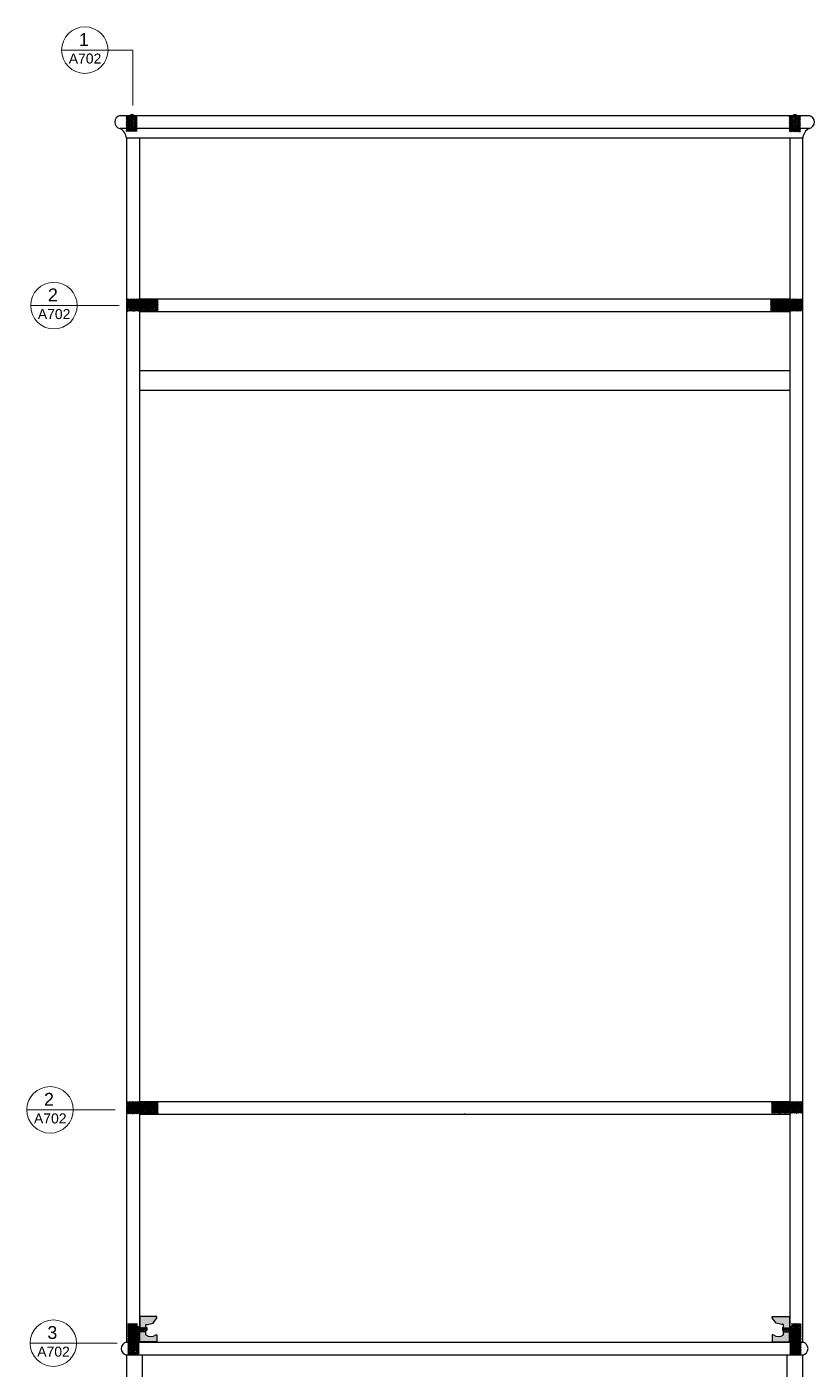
# Model space of a CAD drawing. Header units: centimetres. Extents: x 238 to 3379, y 203 to 1268.
# Drawn here: x 3133.5 to 3255.4, y 388.1 to 597.2 of the extents above; entities that cross this region are included whole.
import ezdxf
from ezdxf.enums import TextEntityAlignment as Align

# ---------------------------------------------------------------- set-up
doc = ezdxf.new("R2010")
doc.units = ezdxf.units.CM
doc.header["$MEASUREMENT"] = 0
doc.linetypes.add('HIDDEN2', pattern=[0.1875, 0.125, -0.0625])
doc.layers.add('A-ANNO-SYMB', color=2, linetype='Continuous', lineweight=18)
for name, color, linetype in [('A-FURN', 7, 'Continuous'), ('linee in prospettp', 252, 'Continuous'), ('retini', 253, 'Continuous'), ('viti e cerniere', 3, 'Continuous')]:
    doc.layers.add(name, color=color, linetype=linetype)
doc.styles.get("Standard").update_dxf_attribs({"font": 'Arial.ttf'})
pattern_1 = [(45, (2622.76479, 340.87193), (-0.088388348, 0.088388348), [])]

msp = doc.modelspace()

# ---------------------------------------------------------------- hatches: boundary and pattern name
at = {"layer": 'linee in prospettp'}
h = msp.add_hatch(color=256, dxfattribs=at)
h.dxf.hatch_style = 1
h.paths.add_polyline_path([(3153.81, 396.11), (3153.81, 396.33), (3151.11, 396.33), (3151.11, 393.97), (3152.06, 393.97), (3152.06, 395.08), (3152.32, 395.08), (3153.21, 395.3)])
h.paths.add_polyline_path([(3152.06, 393.47), (3152.06, 393.97), (3151.11, 393.97), (3151.11, 392.39), (3153.74, 392.39), (3153.81, 392.39), (3153.81, 393.47), (3153.64, 393.47, -0.315348)])
h = msp.add_hatch(color=256, dxfattribs=at)
h.dxf.hatch_style = 1
h.paths.add_polyline_path([(3251.16, 395.09), (3251.42, 395.09), (3251.42, 393.97), (3252.38, 393.97), (3252.38, 396.33), (3249.67, 396.33), (3249.67, 396.11), (3250.27, 395.31)])
h.paths.add_polyline_path([(3251.42, 393.48, -0.315348), (3249.84, 393.48), (3249.67, 393.48), (3249.67, 392.39), (3249.74, 392.39), (3252.38, 392.39), (3252.38, 393.97), (3251.42, 393.97)])
at = {"layer": 'retini'}
h = msp.add_hatch(dxfattribs=at)
h.set_pattern_fill('ANSI31', color=256)
h.set_pattern_definition([(45, (2519.4435, 340.91082), (-0.088388348, 0.088388348), [])])
h.paths.add_polyline_path([(3149.62, 583.33), (3149.01, 583.33), (3149.01, 581.38), (3150.73, 581.38), (3150.73, 583.33), (3150.2, 583.33), (3150.2, 581.5), (3149.62, 581.5)])
h.paths.add_polyline_path([(3150.73, 581.38), (3149.01, 581.38), (3149.01, 580.87), (3150.73, 580.87)])
h = msp.add_hatch(dxfattribs=at)
h.set_pattern_fill('ANSI31', color=256)
h.set_pattern_definition(pattern_1)
h.paths.add_polyline_path([(3252.95, 583.3), (3252.33, 583.3), (3252.33, 581.34), (3254.05, 581.34), (3254.05, 583.3), (3253.52, 583.3), (3253.52, 581.46), (3252.95, 581.46)])
h.paths.add_polyline_path([(3254.05, 581.34), (3252.33, 581.34), (3252.33, 580.83), (3254.05, 580.83)])
h = msp.add_hatch(dxfattribs=at)
h.set_pattern_fill('ANSI31', color=256)
h.set_pattern_definition([(45, (2622.74516, 465.86435), (-0.088388348, 0.088388348), [])])
h.paths.add_polyline_path([(3153.99, 554.79), (3151.04, 554.79), (3151.04, 554.36), (3153.48, 554.36), (3153.48, 553.21), (3151.04, 553.21), (3151.04, 552.89), (3153.99, 552.89)])
h.paths.add_polyline_path([(3151.04, 554.79), (3149.14, 554.79), (3149.14, 552.89), (3151.04, 552.89), (3151.04, 553.21), (3149.24, 553.21), (3149.24, 554.36), (3151.04, 554.36)])
h = msp.add_hatch(dxfattribs=at)
h.set_pattern_fill('ANSI31', color=256)
h.set_pattern_definition(pattern_1)
h.paths.add_polyline_path([(3252.42, 554.79), (3249.41, 554.79), (3249.41, 552.88), (3252.42, 552.88), (3252.42, 553.39), (3250.03, 553.39), (3250.03, 554.38), (3252.42, 554.38)])
h.paths.add_polyline_path([(3254.35, 554.79), (3252.42, 554.79), (3252.42, 554.38), (3254.22, 554.38), (3254.22, 553.39), (3252.42, 553.39), (3252.42, 552.88), (3254.35, 552.88)])
h = msp.add_hatch(dxfattribs=at)
h.set_pattern_fill('ANSI31', color=256)
h.set_pattern_definition(pattern_1)
h.paths.add_polyline_path([(3154.01, 429.8), (3151.06, 429.8), (3151.06, 429.37), (3153.5, 429.37), (3153.5, 428.22), (3151.06, 428.22), (3151.06, 427.9), (3154.01, 427.9)])
h.paths.add_polyline_path([(3151.06, 429.8), (3149.16, 429.8), (3149.16, 427.9), (3151.06, 427.9), (3151.06, 428.22), (3149.26, 428.22), (3149.26, 429.37), (3151.06, 429.37)])
h = msp.add_hatch(dxfattribs=at)
h.set_pattern_fill('ANSI31', color=256)
h.set_pattern_definition([(45, (2719.50616, 340.98641), (-0.088388348, 0.088388348), [])])
h.paths.add_polyline_path([(3249.54, 429.81), (3252.48, 429.81), (3252.49, 429.48), (3250.05, 429.48), (3250.05, 428.33), (3252.49, 428.33), (3252.49, 428.01), (3249.54, 428.01)])
h.paths.add_polyline_path([(3252.48, 429.81), (3254.39, 429.83), (3254.39, 428.01), (3252.49, 428.01), (3252.49, 428.33), (3254.29, 428.33), (3254.29, 429.48), (3252.49, 429.48)])
h = msp.add_hatch(dxfattribs=at)
h.set_pattern_fill('ANSI31', color=256)
h.set_pattern_definition(pattern_1)
h.paths.add_polyline_path([(3149.49, 392.34), (3149.29, 392.34), (3149.29, 390.36), (3151.05, 390.36), (3151.05, 392.34), (3150.56, 392.34), (3150.56, 390.66), (3149.47, 390.66)])
h.paths.add_polyline_path([(3149.51, 394.84), (3150.55, 394.84), (3150.55, 394.57), (3151.06, 394.57), (3151.06, 394.84), (3150.78, 394.84), (3150.78, 395.26), (3149.29, 395.26), (3149.29, 392.34), (3149.49, 392.34)])
h.paths.add_polyline_path([(3151.05, 394.17), (3150.56, 394.17), (3150.56, 392.34), (3151.05, 392.34)], flags=17)
h = msp.add_hatch(dxfattribs=at)
h.set_pattern_fill('ANSI31', color=256)
h.set_pattern_definition([(45, (2727.30604, 340.8798), (-0.088388348, 0.088388348), [])])
h.paths.add_polyline_path([(3253.97, 392.35), (3254.16, 392.35), (3254.16, 390.37), (3252.4, 390.37), (3252.4, 392.35), (3252.89, 392.35), (3252.89, 390.67), (3253.98, 390.67)])
h.paths.add_polyline_path([(3253.95, 394.85), (3252.9, 394.85), (3252.9, 394.58), (3252.4, 394.58), (3252.4, 394.85), (3252.67, 394.85), (3252.67, 395.26), (3254.16, 395.26), (3254.16, 392.35), (3253.97, 392.35)])
h.paths.add_polyline_path([(3252.4, 394.18), (3252.89, 394.18), (3252.89, 392.35), (3252.4, 392.35)], flags=17)

# ---------------------------------------------------------------- linework, layer by layer
at = {"linetype": 'Continuous', "lineweight": 20}
for p, q in [((3138.95, 593.55), (3146.19, 593.55)), ((3134.13, 553.76), (3141.37, 553.76)), ((3133.53, 428.51), (3140.77, 428.51)), ((3134.04, 392.19), (3141.28, 392.19))]:
    msp.add_line(p, q, dxfattribs=at)
at = {"layer": 'A-ANNO-SYMB'}
for p, q in [((3146.19, 593.55), (3150.05, 593.55)), ((3150.05, 593.55), (3150.05, 584.92)), ((3141.37, 553.76), (3147.89, 553.76)), ((3140.77, 428.51), (3147.28, 428.51)), ((3141.28, 392.19), (3147.61, 392.19))]:
    msp.add_line(p, q, dxfattribs=at)
at = {"layer": 'A-ANNO-SYMB', "linetype": 'Continuous', "lineweight": 20}
for centre in [(3142.57, 593.55), (3137.75, 553.76), (3137.15, 428.51), (3137.66, 392.19)]:
    msp.add_circle(centre, 3.62, dxfattribs=at)
at = {"layer": 'A-FURN'}
for p, q in [((3148.06, 583.34), (3255.42, 583.34)), ((3255.42, 581.34), (3148.06, 581.34)), ((3254.42, 579.84), (3149.06, 579.84)), ((3149.06, 579.84), (3149.06, 392.34)), ((3151.09, 579.73), (3151.09, 392.23)), ((3252.42, 579.84), (3252.42, 392.34)), ((3254.42, 392.34), (3254.42, 579.84)), ((3151.06, 554.84), (3252.42, 554.84)), ((3151.06, 552.84), (3252.42, 552.84)), ((3151.06, 429.84), (3252.42, 429.84)), ((3151.06, 427.84), (3252.42, 427.84)), ((3149.06, 392.34), (3254.42, 392.34)), ((3254.42, 390.34), (3149.06, 390.34)), ((3149.06, 390.34), (3149.06, 385.34)), ((3151.56, 385.34), (3151.56, 390.34)), ((3251.92, 390.34), (3251.92, 385.34)), ((3254.42, 385.34), (3254.42, 390.34))]:
    msp.add_line(p, q, dxfattribs=at)
for centre, radius, start, end in [((3148.26, 582.34), 1.02, 101.1471, 258.8529), ((3255.23, 582.34), 1.02, 281.1471, 78.8529), ((3147.13, 579.64), 1.95, 6.0828, 61.2973), ((3256.36, 579.64), 1.95, 118.7027, 173.9172), ((3149.26, 391.34), 1.02, 101.1471, 258.8529), ((3254.23, 391.34), 1.02, 281.1471, 78.8529)]:
    msp.add_arc(centre, radius, start, end, dxfattribs=at)
msp.add_point((3201.74, 427.84), dxfattribs=at)
at = {"layer": 'linee in prospettp'}
for p, q in [((3252.42, 543.6), (3151.06, 543.6)), ((3151.06, 540.6), (3252.42, 540.6)), ((3153.81, 396.33), (3151.11, 396.33)), ((3151.11, 396.33), (3151.11, 393.97)), ((3152.06, 393.97), (3152.06, 395.08)), ((3152.06, 395.08), (3152.32, 395.08)), ((3152.32, 395.08), (3153.21, 395.3)), ((3153.21, 395.3), (3153.81, 396.11)), ((3153.81, 396.11), (3153.81, 396.33)), ((3249.67, 396.11), (3249.67, 396.33)), ((3249.67, 396.33), (3252.38, 396.33)), ((3250.27, 395.31), (3249.67, 396.11)), ((3251.16, 395.09), (3250.27, 395.31)), ((3251.42, 395.09), (3251.16, 395.09)), ((3251.42, 393.97), (3251.42, 395.09)), ((3252.38, 396.33), (3252.38, 393.97)), ((3151.11, 392.39), (3151.11, 393.97)), ((3152.06, 393.97), (3151.11, 393.97)), ((3152.06, 393.47), (3152.06, 393.97)), ((3152.25, 393.47), (3152.25, 393.47)), ((3152.25, 393.47), (3152.25, 393.47)), ((3153.64, 393.47), (3153.81, 393.47)), ((3153.81, 393.47), (3153.81, 392.39)), ((3249.84, 393.48), (3249.67, 393.48)), ((3249.67, 393.48), (3249.67, 392.39)), ((3251.23, 393.48), (3251.23, 393.48)), ((3251.23, 393.48), (3251.23, 393.48)), ((3251.42, 393.48), (3251.42, 393.97)), ((3251.42, 393.97), (3252.38, 393.97)), ((3252.38, 392.39), (3252.38, 393.97)), ((3153.74, 392.39), (3151.11, 392.39)), ((3153.74, 392.39), (3153.81, 392.39)), ((3249.67, 392.39), (3249.74, 392.39)), ((3249.74, 392.39), (3252.38, 392.39))]:
    msp.add_line(p, q, dxfattribs=at)
for centre in [(3152.85, 394.6), (3250.63, 394.6)]:
    msp.add_arc(centre, 1.37, 234.9949, 305.0051, dxfattribs=at)
at = {"layer": 'viti e cerniere', "linetype": 'HIDDEN2'}
for p, q in [((3149.69, 583.32), (3149.69, 581.52)), ((3150.11, 581.52), (3150.11, 583.31)), ((3253, 583.3), (3253, 581.51)), ((3253.47, 581.51), (3253.47, 583.31)), ((3149.69, 581.52), (3150.11, 581.52)), ((3253, 581.51), (3253.47, 581.51)), ((3153.42, 554.31), (3149.35, 554.31)), ((3149.35, 554.31), (3149.35, 553.34)), ((3153.42, 554.27), (3153.42, 553.4)), ((3250.06, 553.43), (3250.06, 554.35)), ((3250.06, 554.35), (3252.42, 554.34)), ((3252.42, 554.34), (3254.16, 554.34)), ((3254.16, 554.34), (3254.16, 553.43)), ((3149.35, 553.34), (3153.43, 553.34)), ((3254.16, 553.43), (3250.06, 553.43)), ((3149.31, 428.26), (3149.31, 429.31)), ((3149.31, 429.31), (3151.06, 429.29)), ((3151.06, 429.29), (3153.46, 429.29)), ((3153.46, 429.29), (3153.46, 428.26)), ((3250.08, 428.38), (3250.08, 429.44)), ((3250.08, 429.44), (3251.84, 429.41)), ((3251.84, 429.41), (3254.23, 429.41)), ((3254.23, 429.41), (3254.23, 428.38)), ((3153.46, 428.26), (3149.31, 428.26)), ((3254.23, 428.38), (3250.08, 428.38)), ((3149.51, 392.44), (3149.51, 394.83)), ((3149.51, 394.83), (3150.55, 394.83)), ((3152.07, 394.56), (3150.3, 394.56)), ((3150.3, 394.56), (3150.3, 394.54)), ((3150.36, 394.2), (3152.07, 394.2)), ((3150.55, 394.83), (3150.55, 390.68)), ((3251.41, 394.17), (3253.1, 394.17)), ((3251.42, 394.56), (3253.14, 394.56)), ((3252.92, 390.66), (3252.92, 394.81)), ((3252.92, 394.81), (3253.97, 394.81)), ((3253.97, 394.81), (3253.95, 393.05)), ((3253.95, 393.05), (3253.95, 390.66)), ((3149.49, 390.68), (3149.51, 392.44)), ((3150.55, 390.68), (3149.49, 390.68)), ((3253.95, 390.66), (3252.92, 390.66))]:
    msp.add_line(p, q, dxfattribs=at)
at = {"layer": 'viti e cerniere'}
for p, q in [((3149.8, 583.31), (3149.8, 583.23)), ((3149.99, 583.34), (3149.99, 583.32)), ((3149.99, 583.26), (3149.99, 583.18)), ((3253.13, 583.31), (3253.13, 583.24)), ((3253.31, 583.35), (3253.31, 583.32)), ((3253.31, 583.26), (3253.31, 583.19)), ((3149.8, 583.17), (3149.8, 583.1)), ((3149.8, 583.04), (3149.8, 582.96)), ((3149.8, 582.9), (3149.8, 582.83)), ((3149.8, 582.77), (3149.8, 582.69)), ((3149.8, 582.63), (3149.8, 582.56)), ((3149.8, 582.5), (3149.8, 582.42)), ((3149.8, 582.36), (3149.8, 582.28)), ((3149.8, 582.23), (3149.8, 582.15)), ((3149.8, 582.09), (3149.8, 582.01)), ((3149.8, 581.95), (3149.8, 581.88)), ((3149.8, 581.82), (3149.8, 581.74)), ((3149.99, 583.12), (3149.99, 583.05)), ((3253.13, 583.18), (3253.13, 583.1)), ((3253.13, 583.04), (3253.13, 582.97)), ((3253.13, 582.91), (3253.13, 582.83)), ((3253.13, 582.77), (3253.13, 582.69)), ((3253.13, 582.64), (3253.13, 582.56)), ((3253.13, 582.5), (3253.13, 582.42)), ((3253.13, 582.36), (3253.13, 582.29)), ((3253.13, 582.23), (3253.13, 582.15)), ((3253.13, 582.09), (3253.13, 582.02)), ((3253.13, 581.96), (3253.13, 581.88)), ((3253.13, 581.82), (3253.13, 581.75)), ((3253.31, 583.13), (3253.31, 583.05)), ((3150.55, 394.29), (3150.48, 394.29)), ((3150.69, 394.29), (3150.61, 394.29)), ((3150.83, 394.29), (3150.75, 394.29)), ((3150.96, 394.29), (3150.88, 394.29)), ((3151.1, 394.29), (3151.02, 394.29)), ((3151.23, 394.29), (3151.16, 394.29)), ((3151.37, 394.29), (3151.29, 394.29)), ((3151.5, 394.29), (3151.43, 394.29)), ((3151.64, 394.29), (3151.56, 394.29)), ((3151.77, 394.29), (3151.7, 394.29)), ((3151.86, 394.48), (3151.78, 394.48)), ((3151.91, 394.29), (3151.83, 394.29)), ((3152, 394.48), (3151.92, 394.48)), ((3152.05, 394.29), (3151.97, 394.29)), ((3152.08, 394.48), (3152.06, 394.48)), ((3251.41, 394.47), (3251.43, 394.47)), ((3251.44, 394.29), (3251.52, 394.29)), ((3251.49, 394.47), (3251.57, 394.47)), ((3251.58, 394.29), (3251.65, 394.29)), ((3251.63, 394.47), (3251.7, 394.47)), ((3251.71, 394.29), (3251.79, 394.29)), ((3251.85, 394.29), (3251.93, 394.29)), ((3251.99, 394.29), (3252.06, 394.29)), ((3252.12, 394.29), (3252.2, 394.29)), ((3252.26, 394.29), (3252.33, 394.29)), ((3252.39, 394.29), (3252.47, 394.29)), ((3252.53, 394.29), (3252.6, 394.29)), ((3252.66, 394.29), (3252.74, 394.29)), ((3252.8, 394.29), (3252.88, 394.29)), ((3252.93, 394.29), (3253.01, 394.29))]:
    msp.add_line(p, q, dxfattribs=at)
at = {"layer": 'viti e cerniere', "linetype": 'ByBlock', "lineweight": 100}
for p, q in [((3149.62, 554.17), (3149.42, 553.99)), ((3149.42, 553.65), (3149.42, 553.99)), ((3149.62, 554.17), (3153.12, 554.17)), ((3149.62, 553.47), (3149.62, 554.17)), ((3152.43, 553.99), (3149.62, 553.99)), ((3152.43, 553.99), (3153.12, 553.99)), ((3153.12, 554.17), (3153.33, 553.99)), ((3153.12, 553.47), (3153.12, 554.17)), ((3153.33, 553.65), (3153.33, 553.99)), ((3250.16, 554.07), (3250.37, 554.25)), ((3250.16, 554.07), (3250.16, 553.73)), ((3250.37, 554.25), (3253.87, 554.25)), ((3250.37, 554.25), (3250.37, 553.55)), ((3250.37, 554.25), (3250.37, 554.08)), ((3250.37, 554.08), (3250.91, 554.08)), ((3250.91, 554.08), (3253.87, 554.08)), ((3254.08, 554.07), (3253.87, 554.25)), ((3253.87, 554.25), (3253.87, 553.55)), ((3254.08, 554.07), (3254.08, 553.73)), ((3149.42, 553.65), (3149.62, 553.47)), ((3152.43, 553.82), (3149.62, 553.82)), ((3152.59, 553.64), (3149.62, 553.64)), ((3153.12, 553.47), (3149.62, 553.47)), ((3153.12, 553.82), (3152.43, 553.82)), ((3152.43, 553.82), (3152.43, 553.82)), ((3153.12, 553.64), (3152.59, 553.64)), ((3153.33, 553.65), (3153.12, 553.47)), ((3153.12, 553.47), (3153.12, 553.64)), ((3250.37, 553.55), (3250.16, 553.73)), ((3250.37, 553.9), (3251.07, 553.9)), ((3251.07, 553.73), (3250.37, 553.73)), ((3253.87, 553.55), (3250.37, 553.55)), ((3251.07, 553.9), (3251.07, 553.9)), ((3251.07, 553.9), (3253.87, 553.9)), ((3251.07, 553.73), (3253.87, 553.73)), ((3253.87, 553.55), (3254.08, 553.73)), ((3149.59, 429.15), (3149.39, 428.97)), ((3149.39, 428.63), (3149.39, 428.97)), ((3149.39, 428.63), (3149.59, 428.45)), ((3149.59, 429.15), (3153.09, 429.15)), ((3149.59, 428.45), (3149.59, 429.15)), ((3152.4, 428.97), (3149.59, 428.97)), ((3152.4, 428.8), (3149.59, 428.8)), ((3152.56, 428.62), (3149.59, 428.62)), ((3152.4, 428.97), (3153.09, 428.97)), ((3153.09, 428.8), (3152.4, 428.8)), ((3152.4, 428.8), (3152.4, 428.8)), ((3153.09, 428.62), (3152.56, 428.62)), ((3153.09, 429.15), (3153.3, 428.97)), ((3153.09, 428.45), (3153.09, 429.15)), ((3153.3, 428.63), (3153.09, 428.45)), ((3153.09, 428.45), (3153.09, 428.62)), ((3153.3, 428.63), (3153.3, 428.97)), ((3250.37, 429.27), (3250.16, 429.09)), ((3250.16, 428.76), (3250.16, 429.09)), ((3250.16, 428.76), (3250.37, 428.57)), ((3250.37, 429.27), (3253.87, 429.27)), ((3250.37, 428.57), (3250.37, 429.27)), ((3253.18, 429.09), (3250.37, 429.09)), ((3253.18, 428.92), (3250.37, 428.92)), ((3253.34, 428.74), (3250.37, 428.74)), ((3253.87, 428.57), (3250.37, 428.57)), ((3253.18, 429.09), (3253.87, 429.09)), ((3253.87, 428.92), (3253.18, 428.92)), ((3253.18, 428.92), (3253.18, 428.92)), ((3253.87, 428.74), (3253.34, 428.74)), ((3253.87, 429.27), (3254.08, 429.09)), ((3253.87, 428.57), (3253.87, 429.27)), ((3254.08, 428.76), (3253.87, 428.57)), ((3253.87, 428.57), (3253.87, 428.74)), ((3254.08, 428.76), (3254.08, 429.09)), ((3153.09, 428.45), (3149.59, 428.45)), ((3149.66, 394.47), (3149.83, 394.68)), ((3149.66, 390.97), (3149.66, 394.47)), ((3150.36, 394.47), (3149.66, 394.47)), ((3150.17, 394.68), (3149.83, 394.68)), ((3149.83, 393.78), (3149.83, 394.47)), ((3149.83, 393.78), (3149.83, 390.97)), ((3150.01, 394.47), (3150.01, 393.78)), ((3150.01, 393.78), (3150.01, 393.78)), ((3150.01, 393.78), (3150.01, 390.97)), ((3150.17, 394.68), (3150.36, 394.47)), ((3150.36, 394.47), (3150.18, 394.47)), ((3150.18, 394.47), (3150.18, 393.93)), ((3150.18, 393.93), (3150.18, 390.97)), ((3150.36, 394.47), (3150.36, 390.97)), ((3253.29, 394.73), (3253.11, 394.52)), ((3253.11, 391.02), (3253.11, 394.52)), ((3253.11, 394.52), (3253.81, 394.52)), ((3253.28, 391.56), (3253.28, 394.52)), ((3253.29, 394.73), (3253.63, 394.73)), ((3253.46, 391.72), (3253.46, 394.52)), ((3253.81, 394.52), (3253.63, 394.73)), ((3253.63, 391.72), (3253.63, 394.52)), ((3253.81, 394.52), (3253.81, 391.02)), ((3149.66, 390.97), (3149.83, 390.76)), ((3150.36, 390.97), (3149.66, 390.97)), ((3150.17, 390.76), (3150.36, 390.97)), ((3253.29, 390.81), (3253.11, 391.02)), ((3253.11, 391.02), (3253.81, 391.02)), ((3253.11, 391.02), (3253.28, 391.02)), ((3253.28, 391.02), (3253.28, 391.56)), ((3253.46, 391.02), (3253.46, 391.72)), ((3253.46, 391.72), (3253.46, 391.72)), ((3253.63, 391.72), (3253.63, 391.02)), ((3253.81, 391.02), (3253.63, 390.81)), ((3150.17, 390.76), (3149.83, 390.76)), ((3253.29, 390.81), (3253.63, 390.81))]:
    msp.add_line(p, q, dxfattribs=at)
at = {"layer": 'viti e cerniere'}
for points in [[(3150.18, 583.34), (3150.18, 583.38, 0.451416), (3149.61, 583.38), (3149.61, 583.34)], [(3253.5, 583.35), (3253.5, 583.38, 0.451416), (3252.94, 583.38), (3252.94, 583.35)], [(3152.08, 394.67), (3152.12, 394.67, -0.451416), (3152.12, 394.1), (3152.08, 394.1)], [(3251.41, 394.66), (3251.37, 394.66, 0.451416), (3251.37, 394.1), (3251.41, 394.1)]]:
    msp.add_lwpolyline(points, format="xyb", close=True, dxfattribs=at)
for points in [[(3149.75, 583.23), (3149.8, 583.17), (3149.99, 583.12), (3150.05, 583.12), (3149.75, 583.23), (3149.8, 583.23), (3149.99, 583.18), (3150.05, 583.12)], [(3149.77, 583.34), (3149.8, 583.31), (3149.99, 583.26), (3150.05, 583.26), (3149.82, 583.34)], [(3149.9, 583.34), (3149.99, 583.32), (3150.05, 583.26)], [(3253.07, 583.24), (3253.13, 583.18), (3253.31, 583.13), (3253.37, 583.13), (3253.07, 583.24), (3253.13, 583.24), (3253.31, 583.19), (3253.37, 583.13)], [(3253.09, 583.35), (3253.13, 583.31), (3253.31, 583.26), (3253.37, 583.26), (3253.14, 583.35)], [(3253.22, 583.35), (3253.31, 583.32), (3253.37, 583.26)], [(3149.75, 583.1), (3149.8, 583.04), (3149.99, 582.99), (3150.05, 582.99), (3149.75, 583.1), (3149.8, 583.1), (3149.99, 583.05), (3150.05, 582.99)], [(3149.75, 582.96), (3149.8, 582.9), (3149.99, 582.85), (3150.05, 582.85), (3149.75, 582.96), (3149.8, 582.96), (3149.99, 582.91), (3150.05, 582.85)], [(3149.75, 582.83), (3149.8, 582.77), (3149.99, 582.72), (3150.05, 582.72), (3149.75, 582.83), (3149.8, 582.83), (3149.99, 582.78), (3150.05, 582.72)], [(3149.75, 582.69), (3149.8, 582.63), (3149.99, 582.58), (3150.05, 582.58), (3149.75, 582.69), (3149.8, 582.69), (3149.99, 582.64), (3150.05, 582.58)], [(3149.75, 582.56), (3149.8, 582.5), (3149.99, 582.45), (3150.05, 582.45), (3149.75, 582.56), (3149.8, 582.56), (3149.99, 582.51), (3150.05, 582.45)], [(3149.75, 582.42), (3149.8, 582.36), (3149.99, 582.31), (3150.05, 582.31), (3149.75, 582.42), (3149.8, 582.42), (3149.99, 582.37), (3150.05, 582.31)], [(3149.75, 582.28), (3149.8, 582.23), (3149.99, 582.18), (3150.05, 582.18), (3149.75, 582.28), (3149.8, 582.28), (3149.99, 582.23), (3150.05, 582.18)], [(3149.75, 582.15), (3149.8, 582.09), (3149.99, 582.04), (3150.05, 582.04), (3149.75, 582.15), (3149.8, 582.15), (3149.99, 582.1), (3150.05, 582.04)], [(3149.75, 582.01), (3149.8, 581.95), (3149.99, 581.9), (3150.05, 581.9), (3149.75, 582.01), (3149.8, 582.01), (3149.99, 581.96), (3150.05, 581.9)], [(3149.75, 581.88), (3149.8, 581.82), (3149.99, 581.77), (3150.05, 581.77), (3149.75, 581.88), (3149.8, 581.88), (3149.99, 581.83), (3150.05, 581.77)], [(3149.75, 581.74), (3149.82, 581.68), (3149.85, 581.67), (3149.94, 581.67), (3149.75, 581.74), (3149.8, 581.74), (3149.9, 581.72), (3149.94, 581.67)], [(3149.99, 581.77), (3149.99, 581.71), (3149.9, 581.55), (3149.82, 581.68)], [(3253.07, 583.1), (3253.13, 583.04), (3253.31, 582.99), (3253.37, 582.99), (3253.07, 583.1), (3253.13, 583.1), (3253.31, 583.05), (3253.37, 582.99)], [(3253.07, 582.97), (3253.13, 582.91), (3253.31, 582.86), (3253.37, 582.86), (3253.07, 582.97), (3253.13, 582.97), (3253.31, 582.92), (3253.37, 582.86)], [(3253.07, 582.83), (3253.13, 582.77), (3253.31, 582.72), (3253.37, 582.72), (3253.07, 582.83), (3253.13, 582.83), (3253.31, 582.78), (3253.37, 582.72)], [(3253.07, 582.69), (3253.13, 582.64), (3253.31, 582.59), (3253.37, 582.59), (3253.07, 582.69), (3253.13, 582.69), (3253.31, 582.64), (3253.37, 582.59)], [(3253.07, 582.56), (3253.13, 582.5), (3253.31, 582.45), (3253.37, 582.45), (3253.07, 582.56), (3253.13, 582.56), (3253.31, 582.51), (3253.37, 582.45)], [(3253.07, 582.42), (3253.13, 582.36), (3253.31, 582.31), (3253.37, 582.31), (3253.07, 582.42), (3253.13, 582.42), (3253.31, 582.37), (3253.37, 582.31)], [(3253.07, 582.29), (3253.13, 582.23), (3253.31, 582.18), (3253.37, 582.18), (3253.07, 582.29), (3253.13, 582.29), (3253.31, 582.24), (3253.37, 582.18)], [(3253.07, 582.15), (3253.13, 582.09), (3253.31, 582.04), (3253.37, 582.04), (3253.07, 582.15), (3253.13, 582.15), (3253.31, 582.1), (3253.37, 582.04)], [(3253.07, 582.02), (3253.13, 581.96), (3253.31, 581.91), (3253.37, 581.91), (3253.07, 582.02), (3253.13, 582.02), (3253.31, 581.97), (3253.37, 581.91)], [(3253.07, 581.88), (3253.13, 581.82), (3253.31, 581.77), (3253.37, 581.77), (3253.07, 581.88), (3253.13, 581.88), (3253.31, 581.83), (3253.37, 581.77)], [(3253.07, 581.75), (3253.15, 581.68), (3253.17, 581.67), (3253.27, 581.67), (3253.07, 581.75), (3253.13, 581.75), (3253.22, 581.72), (3253.27, 581.67)], [(3253.31, 581.77), (3253.31, 581.71), (3253.22, 581.55), (3253.15, 581.68)], [(3150.5, 394.48), (3150.44, 394.48), (3150.36, 394.43)], [(3150.36, 394.34), (3150.41, 394.31)], [(3150.48, 394.23), (3150.41, 394.31), (3150.41, 394.33), (3150.41, 394.43), (3150.48, 394.23), (3150.48, 394.29), (3150.45, 394.39), (3150.41, 394.43)], [(3150.61, 394.23), (3150.55, 394.29), (3150.5, 394.48), (3150.5, 394.53), (3150.61, 394.23), (3150.61, 394.29), (3150.56, 394.48), (3150.5, 394.53)], [(3150.75, 394.23), (3150.69, 394.29), (3150.64, 394.48), (3150.64, 394.53), (3150.75, 394.23), (3150.75, 394.29), (3150.7, 394.48), (3150.64, 394.53)], [(3150.88, 394.23), (3150.83, 394.29), (3150.78, 394.48), (3150.78, 394.53), (3150.88, 394.23), (3150.88, 394.29), (3150.83, 394.48), (3150.78, 394.53)], [(3151.02, 394.23), (3150.96, 394.29), (3150.91, 394.48), (3150.91, 394.53), (3151.02, 394.23), (3151.02, 394.29), (3150.97, 394.48), (3150.91, 394.53)], [(3151.16, 394.23), (3151.1, 394.29), (3151.05, 394.48), (3151.05, 394.53), (3151.16, 394.23), (3151.16, 394.29), (3151.11, 394.48), (3151.05, 394.53)], [(3151.29, 394.23), (3151.23, 394.29), (3151.18, 394.48), (3151.18, 394.53), (3151.29, 394.23), (3151.29, 394.29), (3151.24, 394.48), (3151.18, 394.53)], [(3151.43, 394.23), (3151.37, 394.29), (3151.32, 394.48), (3151.32, 394.53), (3151.43, 394.23), (3151.43, 394.29), (3151.38, 394.48), (3151.32, 394.53)], [(3151.56, 394.23), (3151.5, 394.29), (3151.45, 394.48), (3151.45, 394.53), (3151.56, 394.23), (3151.56, 394.29), (3151.51, 394.48), (3151.45, 394.53)], [(3151.7, 394.23), (3151.64, 394.29), (3151.59, 394.48), (3151.59, 394.53), (3151.7, 394.23), (3151.7, 394.29), (3151.65, 394.48), (3151.59, 394.53)], [(3151.83, 394.23), (3151.77, 394.29), (3151.72, 394.48), (3151.72, 394.53), (3151.83, 394.23), (3151.83, 394.29), (3151.78, 394.48), (3151.72, 394.53)], [(3151.97, 394.23), (3151.91, 394.29), (3151.86, 394.48), (3151.86, 394.53), (3151.97, 394.23), (3151.97, 394.29), (3151.92, 394.48), (3151.86, 394.53)], [(3152.08, 394.26), (3152.05, 394.29), (3152, 394.48), (3152, 394.53), (3152.08, 394.3)], [(3152.08, 394.38), (3152.06, 394.48), (3152, 394.53)], [(3251.41, 394.25), (3251.44, 394.29), (3251.49, 394.47), (3251.49, 394.53), (3251.41, 394.3)], [(3251.41, 394.38), (3251.43, 394.47), (3251.49, 394.53)], [(3251.52, 394.23), (3251.58, 394.29), (3251.63, 394.47), (3251.63, 394.53), (3251.52, 394.23), (3251.52, 394.29), (3251.57, 394.47), (3251.63, 394.53)], [(3251.65, 394.23), (3251.71, 394.29), (3251.76, 394.47), (3251.76, 394.53), (3251.65, 394.23), (3251.65, 394.29), (3251.7, 394.47), (3251.76, 394.53)], [(3251.79, 394.23), (3251.85, 394.29), (3251.9, 394.47), (3251.9, 394.53), (3251.79, 394.23), (3251.79, 394.29), (3251.84, 394.47), (3251.9, 394.53)], [(3251.93, 394.23), (3251.99, 394.29), (3252.04, 394.47), (3252.04, 394.53), (3251.93, 394.23), (3251.93, 394.29), (3251.98, 394.47), (3252.04, 394.53)], [(3252.06, 394.23), (3252.12, 394.29), (3252.17, 394.47), (3252.17, 394.53), (3252.06, 394.23), (3252.06, 394.29), (3252.11, 394.47), (3252.17, 394.53)], [(3252.2, 394.23), (3252.26, 394.29), (3252.31, 394.47), (3252.31, 394.53), (3252.2, 394.23), (3252.2, 394.29), (3252.25, 394.47), (3252.31, 394.53)], [(3252.33, 394.23), (3252.39, 394.29), (3252.44, 394.47), (3252.44, 394.53), (3252.33, 394.23), (3252.33, 394.29), (3252.38, 394.47), (3252.44, 394.53)], [(3252.47, 394.23), (3252.53, 394.29), (3252.58, 394.47), (3252.58, 394.53), (3252.47, 394.23), (3252.47, 394.29), (3252.52, 394.47), (3252.58, 394.53)], [(3252.6, 394.23), (3252.66, 394.29), (3252.71, 394.47), (3252.71, 394.53), (3252.6, 394.23), (3252.6, 394.29), (3252.65, 394.47), (3252.71, 394.53)], [(3252.74, 394.23), (3252.8, 394.29), (3252.85, 394.47), (3252.85, 394.53), (3252.74, 394.23), (3252.74, 394.29), (3252.79, 394.47), (3252.85, 394.53)], [(3252.88, 394.23), (3252.93, 394.29), (3252.98, 394.47), (3252.98, 394.53), (3252.88, 394.23), (3252.88, 394.29), (3252.93, 394.47), (3252.98, 394.53)], [(3252.98, 394.47), (3253.04, 394.47), (3253.11, 394.44)], [(3253.01, 394.23), (3253.07, 394.3), (3253.08, 394.33), (3253.08, 394.42), (3253.01, 394.23), (3253.01, 394.29), (3253.04, 394.38), (3253.08, 394.42)], [(3253.11, 394.32), (3253.07, 394.3)]]:
    msp.add_lwpolyline(points, dxfattribs=at)

# ---------------------------------------------------------------- texts
at = {"layer": 'A-ANNO-SYMB', "linetype": 'Continuous', "lineweight": 20}
for tag, text, height, p in [('1', 'A', 2, (3142.41, 596.2)), ('A702', 'A301', 1.555, (3142.6, 593.01)), ('2', 'A', 2, (3137.59, 556.42)), ('A702', 'A301', 1.555, (3137.78, 553.22)), ('2', 'A', 2, (3136.98, 431.16)), ('A702', 'A301', 1.555, (3137.18, 427.96)), ('3', 'A', 2, (3137.5, 394.84)), ('A702', 'A301', 1.555, (3137.69, 391.64))]:
    msp.add_attdef(tag, text=text, height=height, dxfattribs=at).set_placement(p, align=Align.TOP_CENTER)

doc.saveas('drawing.dxf')
